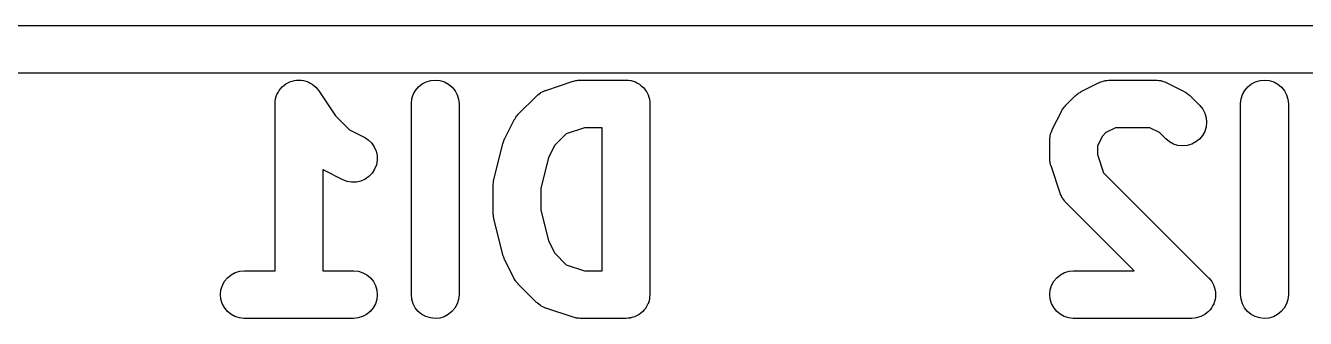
# Model space of a CAD drawing. Extents: x 10 to 156, y -120 to 0.
# Drawn here: x 77.448 to 81.471, y -1.346 to -0.425 of the extents above; entities that cross this region are included whole.
import ezdxf

# ---------------------------------------------------------------- set-up
doc = ezdxf.new("R2010")
doc.units = 0
doc.header["$MEASUREMENT"] = 0
doc.layers.add('BLACK', color=7, linetype='CONTINUOUS')

msp = doc.modelspace()

# ---------------------------------------------------------------- linework, layer by layer
at = {"layer": 'BLACK', "linetype": 'CONTINUOUS'}
for p, q in [((73.5037, -0.425), (87.7463, -0.425)), ((87.675, -0.575), (73.575, -0.575)), ((78.2724, -0.605371), (78.2789, -0.601934)), ((78.2789, -0.601934), (78.279, -0.601918)), ((78.279, -0.601889), (78.2862, -0.599791)), ((78.279, -0.601918), (78.279, -0.601889)), ((78.2862, -0.599791), (78.293, -0.597778)), ((78.293, -0.597773), (78.2931, -0.597756)), ((78.293, -0.597778), (78.293, -0.597773)), ((78.2931, -0.597756), (78.3002, -0.597112)), ((78.3002, -0.597112), (78.3075, -0.596429)), ((78.3075, -0.596429), (78.3076, -0.596435)), ((78.3076, -0.596435), (78.3077, -0.59643)), ((78.3077, -0.59643), (78.3147, -0.597173)), ((78.3147, -0.597173), (78.3221, -0.597936)), ((78.3221, -0.597936), (78.3222, -0.597954)), ((78.3222, -0.597954), (78.3222, -0.59796)), ((78.3222, -0.59796), (78.3293, -0.600149)), ((78.3293, -0.600149), (78.3361, -0.602243)), ((78.3361, -0.602243), (78.3361, -0.602269)), ((78.3361, -0.602269), (78.3362, -0.602288)), ((78.3362, -0.602288), (78.3426, -0.605763)), ((78.6946, -0.608671), (78.7076, -0.601889)), ((78.7076, -0.601889), (78.7217, -0.597756)), ((78.7217, -0.597756), (78.7362, -0.59643)), ((78.7362, -0.59643), (78.7508, -0.59796)), ((78.7508, -0.59796), (78.7648, -0.602288)), ((78.7648, -0.602288), (78.7777, -0.60925)), ((79.0834, -0.628849), (79.1691, -0.600277)), ((79.1691, -0.600277), (79.1701, -0.599952)), ((79.1701, -0.599952), (79.1743, -0.599074)), ((79.1743, -0.599074), (79.1783, -0.597856)), ((79.1783, -0.597856), (79.1814, -0.597551)), ((79.1814, -0.597551), (79.1845, -0.596901)), ((79.1845, -0.596901), (79.1887, -0.596839)), ((79.1887, -0.596839), (79.1929, -0.596428)), ((79.1929, -0.596428), (79.3357, -0.596428)), ((79.3357, -0.596428), (79.3362, -0.596431)), ((79.3362, -0.596431), (79.3362, -0.59643)), ((79.3362, -0.59643), (79.3363, -0.596432)), ((79.3363, -0.596432), (79.3368, -0.596435)), ((79.3368, -0.596435), (79.3438, -0.597226)), ((79.3438, -0.597226), (79.3508, -0.59796)), ((79.3508, -0.59796), (79.351, -0.598038)), ((79.351, -0.598038), (79.3513, -0.598067)), ((79.3513, -0.598067), (79.358, -0.600191)), ((79.358, -0.600191), (79.3648, -0.602288)), ((79.3648, -0.602288), (79.365, -0.602414)), ((79.365, -0.602414), (79.3653, -0.602493)), ((79.3653, -0.602493), (79.3715, -0.605906)), ((80.8245, -0.603885), (80.8266, -0.603125)), ((80.8266, -0.603125), (80.8286, -0.602087)), ((80.8286, -0.602087), (80.8335, -0.600603)), ((80.8335, -0.600603), (80.8383, -0.598839)), ((80.8383, -0.598839), (80.8405, -0.598496)), ((80.8405, -0.598496), (80.8426, -0.597856)), ((80.8426, -0.597856), (80.8477, -0.597356)), ((80.8477, -0.597356), (80.8527, -0.596557)), ((80.8527, -0.596557), (80.8549, -0.596643)), ((80.8549, -0.596643), (80.8571, -0.596428)), ((80.8571, -0.596428), (81, -0.596428)), ((81, -0.596428), (81.001, -0.596435)), ((81.001, -0.596435), (81.0032, -0.596681)), ((81.0032, -0.596681), (81.0054, -0.596626)), ((81.0054, -0.596626), (81.0105, -0.597496)), ((81.0105, -0.597496), (81.0156, -0.598067)), ((81.0156, -0.598067), (81.0177, -0.598733)), ((81.0177, -0.598733), (81.0199, -0.599108)), ((81.0199, -0.599108), (81.0247, -0.600947)), ((81.0247, -0.600947), (81.0295, -0.602493)), ((81.0295, -0.602493), (81.0315, -0.603555)), ((81.3018, -0.608671), (81.3148, -0.601889)), ((81.3148, -0.601889), (81.3288, -0.597756)), ((81.3288, -0.597756), (81.3434, -0.59643)), ((81.3434, -0.59643), (81.3579, -0.59796)), ((81.3579, -0.59796), (81.3719, -0.602288)), ((81.3719, -0.602288), (81.3848, -0.60925)), ((78.2362, -0.648208), (78.2382, -0.641991)), ((78.2382, -0.641882), (78.2419, -0.635131)), ((78.2382, -0.641941), (78.2382, -0.641882)), ((78.2382, -0.641991), (78.2382, -0.641941)), ((78.2419, -0.635131), (78.2452, -0.629153)), ((78.2452, -0.629111), (78.2453, -0.629055)), ((78.2452, -0.629153), (78.2452, -0.629111)), ((78.2453, -0.629055), (78.2499, -0.62353)), ((78.2499, -0.62353), (78.2546, -0.617925)), ((78.2546, -0.617885), (78.2547, -0.617843)), ((78.2546, -0.617925), (78.2546, -0.617885)), ((78.2547, -0.617843), (78.2599, -0.613634)), ((78.2599, -0.613634), (78.266, -0.608735)), ((78.266, -0.608706), (78.2661, -0.608671)), ((78.266, -0.608735), (78.266, -0.608706)), ((78.2661, -0.608671), (78.2724, -0.605371)), ((78.3426, -0.605763), (78.349, -0.609184)), ((78.349, -0.609184), (78.349, -0.609223)), ((78.349, -0.609223), (78.3491, -0.60925)), ((78.3491, -0.60925), (78.3544, -0.613666)), ((78.3544, -0.613666), (78.3603, -0.618496)), ((78.3603, -0.618496), (78.3603, -0.618543)), ((78.3603, -0.618543), (78.3604, -0.61858)), ((78.3604, -0.61858), (78.3647, -0.623929)), ((78.3647, -0.623929), (78.3695, -0.629825)), ((78.3695, -0.629825), (78.4226, -0.70936)), ((78.6624, -0.655835), (78.6668, -0.641882)), ((78.6668, -0.641882), (78.6738, -0.629055)), ((78.6738, -0.629055), (78.6832, -0.617843)), ((78.6832, -0.617843), (78.6946, -0.608671)), ((78.7777, -0.60925), (78.7889, -0.61858)), ((78.7889, -0.61858), (78.7982, -0.629924)), ((78.7982, -0.629924), (78.8051, -0.642848)), ((78.8051, -0.642848), (78.8093, -0.65686)), ((79.0566, -0.644854), (79.0581, -0.643255)), ((79.0581, -0.643255), (79.0623, -0.640294)), ((79.0623, -0.640294), (79.0663, -0.6371)), ((79.0663, -0.6371), (79.0682, -0.636087)), ((79.0682, -0.636087), (79.0701, -0.63481)), ((79.0701, -0.63481), (79.0747, -0.63272)), ((79.0747, -0.63272), (79.0793, -0.630363)), ((79.0793, -0.630363), (79.0814, -0.629746)), ((79.0814, -0.629746), (79.0834, -0.628849)), ((79.3715, -0.605906), (79.3777, -0.60925)), ((79.3777, -0.60925), (79.3779, -0.609415)), ((79.3779, -0.609415), (79.3781, -0.609544)), ((79.3781, -0.609544), (79.3835, -0.614094)), ((79.3835, -0.614094), (79.3889, -0.61858)), ((79.3889, -0.61858), (79.3891, -0.618786)), ((79.3891, -0.618786), (79.3893, -0.618953)), ((79.3893, -0.618953), (79.3937, -0.624416)), ((79.3937, -0.624416), (79.3982, -0.629924)), ((79.3982, -0.629924), (79.3983, -0.630157)), ((79.3983, -0.630157), (79.3985, -0.630361)), ((79.3985, -0.630361), (79.4017, -0.636608)), ((79.4017, -0.636608), (79.4051, -0.642848)), ((79.4051, -0.642848), (79.4051, -0.6431)), ((79.4051, -0.6431), (79.4053, -0.643333)), ((79.4053, -0.643333), (79.4072, -0.650113)), ((80.7477, -0.646231), (80.751, -0.643603)), ((80.751, -0.643603), (80.7541, -0.640711)), ((80.7541, -0.640711), (80.7567, -0.639047)), ((80.7567, -0.639047), (80.7592, -0.637099)), ((80.7592, -0.637099), (80.7629, -0.635162)), ((80.7629, -0.635162), (80.7665, -0.632918)), ((80.7665, -0.632918), (80.8236, -0.604346)), ((80.8236, -0.604346), (80.8245, -0.603885)), ((81.0315, -0.603555), (81.0335, -0.604346)), ((81.0335, -0.604346), (81.0907, -0.632918)), ((81.0907, -0.632918), (81.0916, -0.633393)), ((81.0916, -0.633393), (81.0951, -0.635684)), ((81.0951, -0.635684), (81.0989, -0.637675)), ((81.0989, -0.637675), (81.1013, -0.639659)), ((81.1013, -0.639659), (81.1039, -0.641358)), ((81.1039, -0.641358), (81.1069, -0.644292)), ((81.2695, -0.655835), (81.2739, -0.641882)), ((81.2739, -0.641882), (81.281, -0.629055)), ((81.281, -0.629055), (81.2904, -0.617843)), ((81.2904, -0.617843), (81.3018, -0.608671)), ((81.3848, -0.60925), (81.3961, -0.61858)), ((81.3961, -0.61858), (81.4053, -0.629924)), ((81.4053, -0.629924), (81.4122, -0.642848)), ((81.4122, -0.642848), (81.4164, -0.65686)), ((78.2321, -0.670381), (78.233, -0.663142)), ((78.2321, -0.670487), (78.2321, -0.670381)), ((78.2321, -0.670499), (78.2321, -0.670487)), ((78.2321, -0.670512), (78.2321, -0.670499)), ((78.2321, -0.671428), (78.2321, -0.670512)), ((78.2321, -1.19643), (78.2321, -0.671428)), ((78.233, -0.663142), (78.2338, -0.655951)), ((78.2338, -0.655835), (78.2362, -0.648208)), ((78.2338, -0.655897), (78.2338, -0.655835)), ((78.2338, -0.655951), (78.2338, -0.655897)), ((78.6607, -0.670381), (78.6624, -0.655835)), ((78.6607, -0.671428), (78.6607, -0.670381)), ((78.6607, -1.27143), (78.6607, -0.671428)), ((78.8093, -0.65686), (78.8107, -0.671428)), ((78.8107, -0.671428), (78.8107, -1.27143)), ((78.997, -0.704109), (79.0541, -0.646967)), ((79.0541, -0.646967), (79.0549, -0.646232)), ((79.0549, -0.646232), (79.0566, -0.644854)), ((79.4072, -0.650113), (79.4093, -0.65686)), ((79.4093, -0.65686), (79.4093, -0.657121)), ((79.4093, -0.657121), (79.4094, -0.657374)), ((79.4094, -0.657374), (79.41, -0.664398)), ((79.41, -0.664398), (79.4107, -0.671428)), ((79.4107, -0.671428), (79.4107, -1.27143)), ((80.7111, -0.684434), (80.7128, -0.681816)), ((80.7128, -0.681816), (80.7157, -0.678794)), ((80.7157, -0.678794), (80.7184, -0.675537)), ((80.7184, -0.675537), (80.747, -0.646966)), ((80.747, -0.646966), (80.7477, -0.646231)), ((81.1069, -0.644292), (81.1102, -0.646966)), ((81.1102, -0.646966), (81.1387, -0.675537)), ((81.1387, -0.675537), (81.1395, -0.676282)), ((81.1395, -0.676282), (81.1486, -0.687722)), ((81.2679, -0.670381), (81.2695, -0.655835)), ((81.2679, -0.671428), (81.2679, -0.670381)), ((81.2679, -1.27143), (81.2679, -0.671428)), ((81.4164, -0.65686), (81.4179, -0.671428)), ((81.4179, -0.671428), (81.4179, -1.27143)), ((78.4226, -0.70936), (78.4659, -0.752646)), ((78.9543, -0.780744), (78.9829, -0.723601)), ((78.9829, -0.723601), (78.9834, -0.722667)), ((78.9834, -0.722667), (78.9857, -0.719134)), ((78.9857, -0.719134), (78.9877, -0.71542)), ((78.9877, -0.71542), (78.9897, -0.713004)), ((78.9897, -0.713004), (78.9914, -0.710387)), ((78.9914, -0.710387), (78.9943, -0.707367)), ((78.9943, -0.707367), (78.997, -0.704109)), ((80.6758, -0.752173), (80.7043, -0.69503)), ((80.7043, -0.69503), (80.7048, -0.694097)), ((80.7048, -0.694097), (80.7071, -0.690562)), ((80.7071, -0.690562), (80.7091, -0.686848)), ((80.7091, -0.686848), (80.7111, -0.684434)), ((81.1486, -0.687722), (81.1553, -0.700717)), ((81.1553, -0.700717), (81.1594, -0.714773)), ((81.1594, -0.714773), (81.1607, -0.729354)), ((78.4659, -0.752646), (78.5121, -0.775775)), ((79.205, -0.746428), (79.1477, -0.765552)), ((79.2607, -0.746428), (79.205, -0.746428)), ((79.2607, -1.19643), (79.2607, -0.746428)), ((80.6705, -0.765842), (80.6724, -0.761049)), ((80.6724, -0.761049), (80.6739, -0.756168)), ((80.6739, -0.756168), (80.675, -0.754233)), ((80.675, -0.754233), (80.6758, -0.752173)), ((80.8444, -0.76164), (80.8331, -0.772999)), ((80.8748, -0.746428), (80.8444, -0.76164)), ((80.9823, -0.746428), (80.8748, -0.746428)), ((81.0127, -0.76164), (80.9823, -0.746428)), ((81.0327, -0.781605), (81.0127, -0.76164)), ((81.1548, -0.757875), (81.1477, -0.770726)), ((81.1591, -0.743907), (81.1548, -0.757875)), ((81.1607, -0.729354), (81.1591, -0.743907)), ((78.5121, -0.775775), (78.513, -0.77625)), ((78.513, -0.77625), (78.5253, -0.784215)), ((78.5253, -0.784215), (78.5358, -0.794413)), ((78.5358, -0.794413), (78.5441, -0.806456)), ((78.9201, -0.910381), (78.9487, -0.796095)), ((78.9487, -0.796095), (78.9489, -0.795081)), ((78.9489, -0.795081), (78.949, -0.794757)), ((78.949, -0.794757), (78.9491, -0.794412)), ((78.9491, -0.794412), (78.9516, -0.787875)), ((78.9516, -0.787875), (78.954, -0.781365)), ((78.954, -0.781365), (78.9542, -0.781069)), ((78.9542, -0.781069), (78.9543, -0.780744)), ((79.1116, -0.801568), (79.0922, -0.840461)), ((79.1477, -0.765552), (79.1116, -0.801568)), ((80.6679, -0.784667), (80.6681, -0.782472)), ((80.6679, -0.785714), (80.6679, -0.784667)), ((80.6679, -0.842857), (80.6679, -0.785714)), ((80.6681, -0.780267), (80.6689, -0.775211)), ((80.6681, -0.782472), (80.6681, -0.780267)), ((80.6689, -0.775211), (80.6695, -0.770121)), ((80.6695, -0.770121), (80.6702, -0.768021)), ((80.6702, -0.768021), (80.6705, -0.765842)), ((80.8331, -0.772999), (80.8179, -0.803418)), ((80.8179, -0.803418), (80.8179, -0.830687)), ((81.044, -0.790896), (81.0327, -0.781605)), ((81.0569, -0.797812), (81.044, -0.790896)), ((81.0709, -0.802091), (81.0569, -0.797812)), ((81.0855, -0.803571), (81.0709, -0.802091)), ((81.1, -0.802192), (81.0855, -0.803571)), ((81.1141, -0.798011), (81.1, -0.802192)), ((81.127, -0.791184), (81.1141, -0.798011)), ((81.1384, -0.781972), (81.127, -0.791184)), ((81.1477, -0.770726), (81.1384, -0.781972)), ((78.5441, -0.806456), (78.55, -0.819886)), ((78.55, -0.819886), (78.5531, -0.834192)), ((78.5531, -0.834192), (78.5533, -0.848827)), ((79.0922, -0.840461), (79.0679, -0.937805)), ((80.6683, -0.847055), (80.6679, -0.842857)), ((80.8179, -0.830687), (80.837, -0.888057)), ((78.3834, -0.8786), (78.3821, -0.877915)), ((78.3821, -0.877915), (78.3821, -1.19643)), ((78.387, -0.880892), (78.3834, -0.8786)), ((78.3879, -0.881367), (78.387, -0.880892)), ((78.445, -0.909939), (78.3879, -0.881367)), ((78.5454, -0.876866), (78.5375, -0.889202)), ((78.5507, -0.863234), (78.5454, -0.876866)), ((78.5533, -0.848827), (78.5507, -0.863234)), ((80.6683, -0.851263), (80.6683, -0.847055)), ((80.669, -0.854312), (80.6683, -0.851263)), ((80.6693, -0.857425), (80.669, -0.854312)), ((80.6705, -0.861459), (80.6693, -0.857425)), ((80.6714, -0.865578), (80.6705, -0.861459)), ((80.6717, -0.866574), (80.6714, -0.865578)), ((80.7003, -0.952287), (80.6717, -0.866574)), ((78.4587, -0.915177), (78.445, -0.909939)), ((78.4731, -0.917659), (78.4587, -0.915177)), ((78.4878, -0.917292), (78.4731, -0.917659)), ((78.502, -0.914091), (78.4878, -0.917292)), ((78.5154, -0.908175), (78.502, -0.914091)), ((78.5274, -0.899773), (78.5154, -0.908175)), ((78.5375, -0.889202), (78.5274, -0.899773)), ((78.9179, -0.924861), (78.9188, -0.918919)), ((78.918, -0.926199), (78.9179, -0.924861)), ((78.9188, -0.918919), (78.9195, -0.912978)), ((78.9195, -0.912978), (78.9199, -0.911706)), ((78.9199, -0.911706), (78.9201, -0.910381)), ((80.837, -0.888057), (81.1673, -1.21839)), ((78.9179, -0.927524), (78.918, -0.926199)), ((78.9179, -0.928571), (78.9179, -0.927524)), ((78.9179, -1.01428), (78.9179, -0.928571)), ((79.0679, -0.937805), (79.0679, -1.00505)), ((80.7012, -0.954297), (80.7003, -0.952287)), ((80.7018, -0.956423), (80.7012, -0.954297)), ((80.7042, -0.960977), (80.7018, -0.956423)), ((80.7062, -0.965656), (80.7042, -0.960977)), ((79.0679, -1.00505), (79.0922, -1.1024)), ((80.7075, -0.967461), (80.7062, -0.965656)), ((80.7085, -0.969419), (80.7075, -0.967461)), ((80.7117, -0.973427), (80.7085, -0.969419)), ((80.7147, -0.977611), (80.7117, -0.973427)), ((80.7163, -0.979129), (80.7147, -0.977611)), ((80.7177, -0.980859), (80.7163, -0.979129)), ((80.7184, -0.981604), (80.7177, -0.980859)), ((80.9332, -1.19643), (80.7184, -0.981604)), ((78.918, -1.01562), (78.9179, -1.01428)), ((78.9179, -1.01695), (78.918, -1.01562)), ((78.9187, -1.02288), (78.9179, -1.01695)), ((78.9193, -1.02885), (78.9187, -1.02288)), ((78.9197, -1.03013), (78.9193, -1.02885)), ((78.9198, -1.03146), (78.9197, -1.03013)), ((78.9201, -1.03248), (78.9198, -1.03146)), ((78.9487, -1.14676), (78.9201, -1.03248)), ((79.0922, -1.1024), (79.1116, -1.14129)), ((78.9488, -1.14709), (78.9487, -1.14676)), ((78.9488, -1.14743), (78.9488, -1.14709)), ((78.9512, -1.15397), (78.9488, -1.14743)), ((78.9536, -1.16055), (78.9512, -1.15397)), ((78.9538, -1.16084), (78.9536, -1.16055)), ((78.9539, -1.16117), (78.9538, -1.16084)), ((78.9543, -1.16211), (78.9539, -1.16117)), ((78.9829, -1.21925), (78.9543, -1.16211)), ((79.1116, -1.14129), (79.1477, -1.17731)), ((78.0942, -1.20896), (78.1071, -1.20209)), ((78.1071, -1.20209), (78.1211, -1.19786)), ((78.1211, -1.19786), (78.1357, -1.19643)), ((78.1357, -1.19643), (78.2321, -1.19643)), ((78.3821, -1.19643), (78.4786, -1.19643)), ((78.4786, -1.19643), (78.4796, -1.19643)), ((78.4796, -1.19643), (78.4942, -1.19807)), ((78.4942, -1.19807), (78.5081, -1.20249)), ((78.5081, -1.20249), (78.5209, -1.20954)), ((79.1477, -1.17731), (79.205, -1.19643)), ((79.205, -1.19643), (79.2607, -1.19643)), ((80.7014, -1.20896), (80.7143, -1.20209)), ((80.7143, -1.20209), (80.7283, -1.19786)), ((80.7283, -1.19786), (80.7429, -1.19643)), ((80.7429, -1.19643), (80.9332, -1.19643)), ((78.0622, -1.25635), (78.0666, -1.24236)), ((78.0666, -1.24236), (78.0735, -1.22949)), ((78.0735, -1.22949), (78.0829, -1.21821)), ((78.0829, -1.21821), (78.0942, -1.20896)), ((78.5209, -1.20954), (78.5322, -1.21895)), ((78.5322, -1.21895), (78.5413, -1.23036)), ((78.5413, -1.23036), (78.5481, -1.24333)), ((78.5481, -1.24333), (78.5522, -1.25737)), ((78.9852, -1.22282), (78.9829, -1.21925)), ((78.9871, -1.22656), (78.9852, -1.22282)), ((78.989, -1.229), (78.9871, -1.22656)), ((78.9907, -1.23165), (78.989, -1.229)), ((78.9936, -1.23471), (78.9907, -1.23165)), ((78.9962, -1.238), (78.9936, -1.23471)), ((78.997, -1.23875), (78.9962, -1.238)), ((79.0541, -1.29589), (78.997, -1.23875)), ((80.6694, -1.25635), (80.6737, -1.24236)), ((80.6737, -1.24236), (80.6807, -1.22949)), ((80.6807, -1.22949), (80.69, -1.21821)), ((80.69, -1.21821), (80.7014, -1.20896)), ((81.1673, -1.21839), (81.1679, -1.21895)), ((81.1679, -1.21895), (81.1679, -1.21895)), ((81.1679, -1.21895), (81.1679, -1.21896)), ((81.1679, -1.21896), (81.1681, -1.21914)), ((81.1681, -1.21914), (81.1726, -1.22482)), ((81.1726, -1.22482), (81.177, -1.23036)), ((81.177, -1.23036), (81.1771, -1.23048)), ((81.1771, -1.23048), (81.1772, -1.23058)), ((81.1772, -1.23058), (81.1805, -1.23702)), ((81.1805, -1.23702), (81.1838, -1.24333)), ((81.1838, -1.24333), (81.1839, -1.24346)), ((81.1839, -1.24346), (81.1839, -1.24358)), ((81.1839, -1.24358), (81.1859, -1.25054)), ((78.0607, -1.2709), (78.0622, -1.25635)), ((78.062, -1.28548), (78.0607, -1.2709)), ((78.0662, -1.29952), (78.062, -1.28548)), ((78.552, -1.28651), (78.5477, -1.30049)), ((78.5536, -1.27195), (78.552, -1.28651)), ((78.5522, -1.25737), (78.5536, -1.27195)), ((78.6621, -1.286), (78.6607, -1.27143)), ((78.6664, -1.30001), (78.6621, -1.286)), ((78.8091, -1.28702), (78.8046, -1.30097)), ((78.8107, -1.27248), (78.8091, -1.28702)), ((78.8107, -1.27143), (78.8107, -1.27248)), ((79.4091, -1.28702), (79.407, -1.29371)), ((79.4092, -1.28651), (79.4091, -1.28676)), ((79.4091, -1.28676), (79.4091, -1.28702)), ((79.4099, -1.27952), (79.4092, -1.28651)), ((79.4107, -1.27248), (79.4099, -1.27952)), ((79.4107, -1.27143), (79.4107, -1.27194)), ((79.4107, -1.27194), (79.4107, -1.27195)), ((79.4107, -1.27195), (79.4107, -1.27197)), ((79.4107, -1.27197), (79.4107, -1.27248)), ((80.6679, -1.2709), (80.6694, -1.25635)), ((80.6692, -1.28548), (80.6679, -1.2709)), ((80.6733, -1.29952), (80.6692, -1.28548)), ((81.1877, -1.28676), (81.1856, -1.2936)), ((81.1859, -1.25054), (81.188, -1.25737)), ((81.1878, -1.28651), (81.1877, -1.28663)), ((81.1877, -1.28663), (81.1877, -1.28676)), ((81.1885, -1.2794), (81.1878, -1.28651)), ((81.188, -1.25737), (81.188, -1.2575)), ((81.188, -1.2575), (81.188, -1.25763)), ((81.188, -1.25763), (81.1886, -1.26489)), ((81.1893, -1.27221), (81.1885, -1.2794)), ((81.1886, -1.26489), (81.1893, -1.27195)), ((81.1893, -1.27195), (81.1893, -1.27208)), ((81.1893, -1.27208), (81.1893, -1.27221)), ((81.2693, -1.286), (81.2679, -1.27143)), ((81.2735, -1.30001), (81.2693, -1.286)), ((81.4162, -1.28702), (81.4118, -1.30097)), ((81.4179, -1.27248), (81.4162, -1.28702)), ((81.4179, -1.27143), (81.4179, -1.27248)), ((78.073, -1.31249), (78.0662, -1.29952)), ((78.0821, -1.3239), (78.073, -1.31249)), ((78.0933, -1.33331), (78.0821, -1.3239)), ((78.5314, -1.32465), (78.5201, -1.3339)), ((78.5407, -1.31337), (78.5314, -1.32465)), ((78.5477, -1.30049), (78.5407, -1.31337)), ((78.6732, -1.31293), (78.6664, -1.30001)), ((78.6825, -1.32428), (78.6732, -1.31293)), ((78.6938, -1.33361), (78.6825, -1.32428)), ((78.7882, -1.32501), (78.7768, -1.33418)), ((78.7976, -1.3138), (78.7882, -1.32501)), ((78.8046, -1.30097), (78.7976, -1.3138)), ((79.0558, -1.29729), (79.0541, -1.29589)), ((79.0573, -1.29891), (79.0558, -1.29729)), ((79.0615, -1.30193), (79.0573, -1.29891)), ((79.0654, -1.30518), (79.0615, -1.30193)), ((79.0674, -1.30622), (79.0654, -1.30518)), ((79.0692, -1.30752), (79.0674, -1.30622)), ((79.0738, -1.30967), (79.0692, -1.30752)), ((79.0783, -1.3121), (79.0738, -1.30967)), ((79.0804, -1.31274), (79.0783, -1.3121)), ((79.0824, -1.31367), (79.0804, -1.31274)), ((79.0834, -1.31401), (79.0824, -1.31367)), ((79.1691, -1.34258), (79.0834, -1.31401)), ((79.3882, -1.32501), (79.3827, -1.3294)), ((79.3884, -1.32481), (79.3882, -1.32501)), ((79.3886, -1.32465), (79.3884, -1.32481)), ((79.393, -1.31922), (79.3886, -1.32465)), ((79.3976, -1.3138), (79.393, -1.31922)), ((79.3977, -1.31357), (79.3976, -1.3138)), ((79.3979, -1.31337), (79.3977, -1.31357)), ((79.4012, -1.30718), (79.3979, -1.31337)), ((79.4046, -1.30097), (79.4012, -1.30718)), ((79.4047, -1.30072), (79.4046, -1.30097)), ((79.4049, -1.30049), (79.4047, -1.30072)), ((79.407, -1.29371), (79.4049, -1.30049)), ((80.6801, -1.31249), (80.6733, -1.29952)), ((80.6893, -1.3239), (80.6801, -1.31249)), ((80.7005, -1.33331), (80.6893, -1.3239)), ((81.1669, -1.32483), (81.1614, -1.32934)), ((81.167, -1.32473), (81.1669, -1.32483)), ((81.1671, -1.32465), (81.167, -1.32473)), ((81.1717, -1.3191), (81.1671, -1.32465)), ((81.1763, -1.31358), (81.1717, -1.3191)), ((81.1764, -1.31346), (81.1763, -1.31358)), ((81.1765, -1.31337), (81.1764, -1.31346)), ((81.1798, -1.30712), (81.1765, -1.31337)), ((81.1833, -1.30073), (81.1798, -1.30712)), ((81.1834, -1.30061), (81.1833, -1.30073)), ((81.1856, -1.2936), (81.1834, -1.30049)), ((81.1834, -1.30049), (81.1834, -1.30061)), ((81.2804, -1.31293), (81.2735, -1.30001)), ((81.2896, -1.32428), (81.2804, -1.31293)), ((81.3009, -1.33361), (81.2896, -1.32428)), ((81.3953, -1.32501), (81.3839, -1.33418)), ((81.4047, -1.3138), (81.3953, -1.32501)), ((81.4118, -1.30097), (81.4047, -1.3138)), ((78.1062, -1.34036), (78.0933, -1.33331)), ((78.1201, -1.34479), (78.1062, -1.34036)), ((78.1347, -1.34642), (78.1201, -1.34479)), ((78.1357, -1.34643), (78.1347, -1.34642)), ((78.4786, -1.34643), (78.1357, -1.34643)), ((78.4931, -1.345), (78.4786, -1.34643)), ((78.5072, -1.34077), (78.4931, -1.345)), ((78.5201, -1.3339), (78.5072, -1.34077)), ((78.7066, -1.34057), (78.6938, -1.33361)), ((78.7206, -1.3449), (78.7066, -1.34057)), ((78.7352, -1.34643), (78.7206, -1.3449)), ((78.7498, -1.3451), (78.7352, -1.34643)), ((78.7638, -1.34097), (78.7498, -1.3451)), ((78.7768, -1.33418), (78.7638, -1.34097)), ((79.1732, -1.34352), (79.1691, -1.34258)), ((79.1773, -1.34479), (79.1732, -1.34352)), ((79.1804, -1.34514), (79.1773, -1.34479)), ((79.1834, -1.34583), (79.1804, -1.34514)), ((79.1876, -1.34595), (79.1834, -1.34583)), ((79.1918, -1.34642), (79.1876, -1.34595)), ((79.1929, -1.34643), (79.1918, -1.34642)), ((79.3357, -1.34643), (79.1929, -1.34643)), ((79.3427, -1.34574), (79.3357, -1.34643)), ((79.3498, -1.3451), (79.3427, -1.34574)), ((79.35, -1.34503), (79.3498, -1.3451)), ((79.3503, -1.345), (79.35, -1.34503)), ((79.357, -1.34296), (79.3503, -1.345)), ((79.3638, -1.34097), (79.357, -1.34296)), ((79.364, -1.34084), (79.3638, -1.34097)), ((79.3643, -1.34077), (79.364, -1.34084)), ((79.3705, -1.33745), (79.3643, -1.34077)), ((79.3768, -1.33418), (79.3705, -1.33745)), ((79.377, -1.33402), (79.3768, -1.33418)), ((79.3772, -1.3339), (79.377, -1.33402)), ((79.3827, -1.3294), (79.3772, -1.3339)), ((80.7133, -1.34036), (80.7005, -1.33331)), ((80.7273, -1.34479), (80.7133, -1.34036)), ((80.7418, -1.34642), (80.7273, -1.34479)), ((80.7429, -1.34643), (80.7418, -1.34642)), ((81.1143, -1.34643), (80.7429, -1.34643)), ((81.1214, -1.34573), (81.1143, -1.34643)), ((81.1286, -1.34505), (81.1214, -1.34573)), ((81.1287, -1.34501), (81.1286, -1.34505)), ((81.1289, -1.345), (81.1287, -1.34501)), ((81.1357, -1.34293), (81.1289, -1.345)), ((81.1426, -1.34087), (81.1357, -1.34293)), ((81.1427, -1.34081), (81.1426, -1.34087)), ((81.1429, -1.34077), (81.1427, -1.34081)), ((81.1491, -1.33748), (81.1429, -1.34077)), ((81.1556, -1.33404), (81.1491, -1.33748)), ((81.1557, -1.33396), (81.1556, -1.33404)), ((81.1558, -1.3339), (81.1557, -1.33396)), ((81.1614, -1.32934), (81.1558, -1.3339)), ((81.3138, -1.34057), (81.3009, -1.33361)), ((81.3278, -1.3449), (81.3138, -1.34057)), ((81.3423, -1.34643), (81.3278, -1.3449)), ((81.3569, -1.3451), (81.3423, -1.34643)), ((81.371, -1.34097), (81.3569, -1.3451)), ((81.3839, -1.33418), (81.371, -1.34097))]:
    msp.add_line(p, q, dxfattribs=at)

doc.saveas('drawing.dxf')
